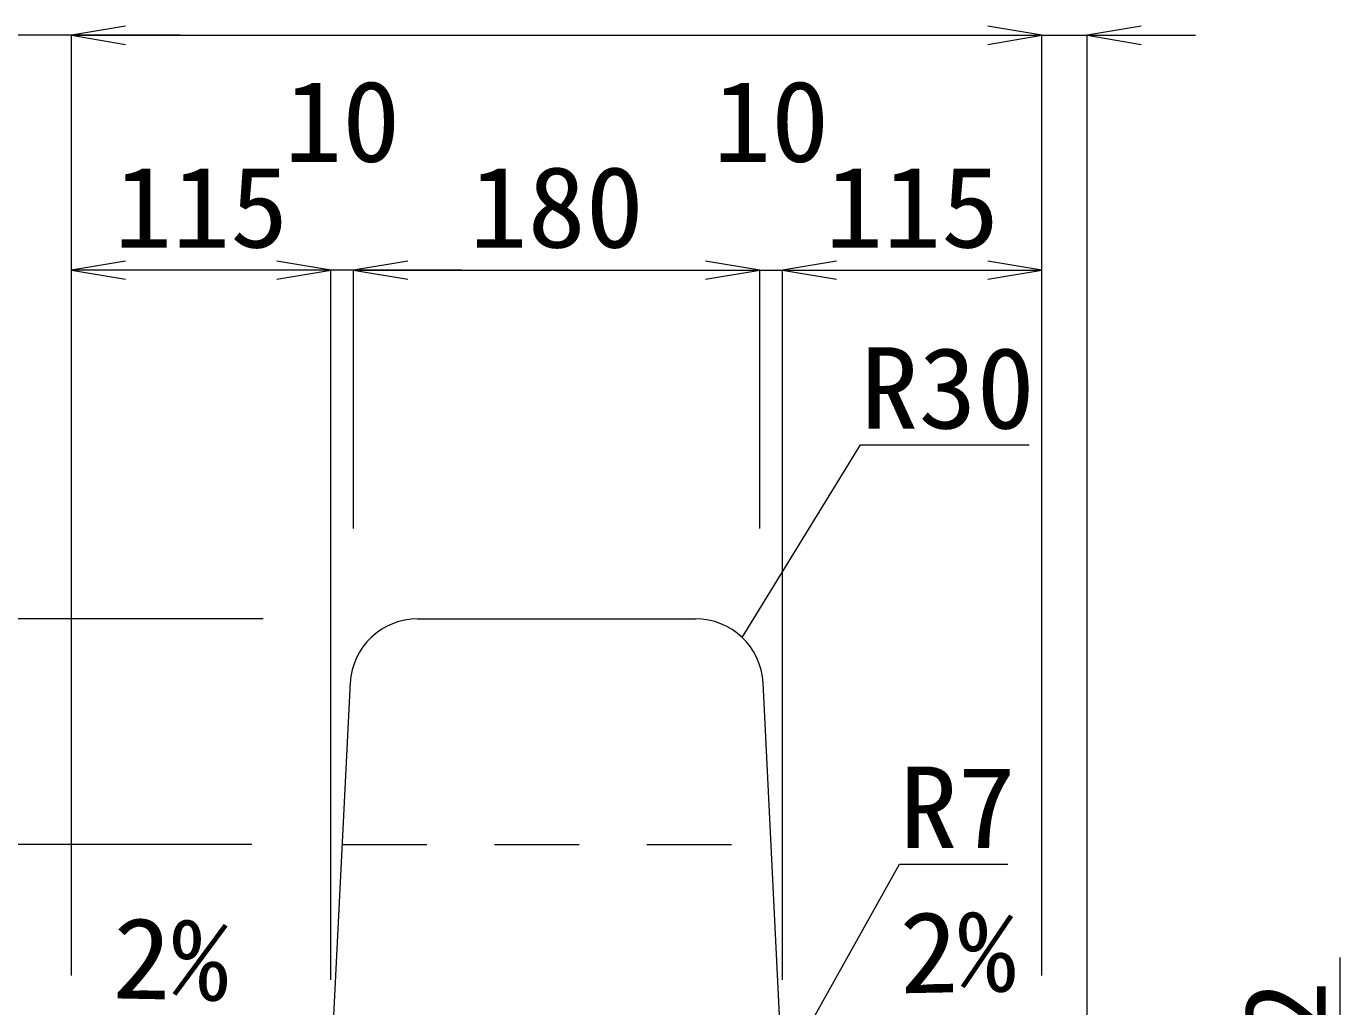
# Model space of a CAD drawing. Units: millimetres at full size; some dimension numbers follow another scale. Extents: x -734 to 58102, y 49499 to 87169.
# Drawn here: x 18029 to 18611, y 66454 to 66888 of the extents above; entities that cross this region are included whole.
import ezdxf
from ezdxf.enums import TextEntityAlignment as Align

# ---------------------------------------------------------------- set-up
doc = ezdxf.new("R2010")
doc.units = ezdxf.units.MM
doc.header["$LTSCALE"] = 50
doc.linetypes.add('USER1', pattern=[1.35, 0.75, -0.6])
for name, color, linetype, lineweight in [('寸法線', 7, 'Continuous', 13), ('引出線', 4, 'Continuous', 13), ('本体', 2, 'Continuous', 20)]:
    doc.layers.add(name, color=color, linetype=linetype, lineweight=lineweight)
doc.styles.add('ＭＳ 明朝', font='')
doc.styles.get('ＭＳ 明朝').set_extended_font_data('MS Mincho')

# ---------------------------------------------------------------- blocks, each defined once
blk = doc.blocks.new('open_arrow')
at = {"color": 0, "linetype": 'Continuous', "lineweight": -2}
blk.add_lwpolyline([(7.5, 1.25), (0, 0), (7.5, -1.25)], dxfattribs=at)

msp = doc.modelspace()

# ---------------------------------------------------------------- linework, layer by layer
at = {"layer": '寸法線'}
for p, q in [((18096.91, 66883.98), (17980.91, 66883.98)), ((18048.91, 66883.98), (18478.91, 66883.98)), ((18048.91, 66467.56), (18048.91, 66883.98)), ((18048.91, 66467.56), (18048.91, 66883.98)), ((18430.91, 66883.98), (18546.91, 66883.98)), ((18478.91, 66467.56), (18478.91, 66883.98)), ((18478.91, 66467.56), (18478.91, 66883.98)), ((18498.91, 66340.56), (18498.91, 66883.98)), ((18163.91, 66779.94), (18048.91, 66779.94)), ((18048.91, 66467.56), (18048.91, 66779.94)), ((18221.91, 66779.94), (18115.91, 66779.94)), ((18163.91, 66465.56), (18163.91, 66779.94)), ((18163.91, 66465.56), (18163.91, 66779.94)), ((18173.91, 66779.94), (18353.91, 66779.94)), ((18173.91, 66665.56), (18173.91, 66779.94)), ((18173.91, 66665.56), (18173.91, 66779.94)), ((18305.91, 66779.94), (18411.91, 66779.94)), ((18353.91, 66665.56), (18353.91, 66779.94)), ((18353.91, 66665.56), (18353.91, 66779.94)), ((18363.91, 66465.56), (18363.91, 66779.94)), ((18363.91, 66779.94), (18478.91, 66779.94)), ((18363.91, 66465.56), (18363.91, 66779.94)), ((18478.91, 66467.56), (18478.91, 66779.94)), ((18133.89, 66625.54), (17737.55, 66625.54)), ((18133.89, 66625.54), (17813.1, 66625.54)), ((18128.89, 66525.54), (17813.1, 66525.54)), ((18128.89, 66525.54), (17813.1, 66525.54)), ((18610.85, 66475.54), (18610.85, 66377.54))]:
    msp.add_line(p, q, dxfattribs=at)
at = {"layer": '引出線'}
for points in [[(18346.05, 66617.28), (18398.51, 66702.61), (18473.18, 66702.61)], [(18365.8, 66427.26), (18415.83, 66516.86), (18463.76, 66516.86)]]:
    msp.add_lwpolyline(points, dxfattribs=at)
at = {"layer": '本体'}
for p, q in [((18202.26, 66625.54), (18325.56, 66625.54)), ((18164.24, 66432.03), (18172.51, 66597.43)), ((18363.59, 66432.03), (18355.33, 66597.18))]:
    msp.add_line(p, q, dxfattribs=at)
at = {"layer": '本体', "linetype": 'USER1', "lineweight": 9}
msp.add_line((18168.91, 66525.54), (18358.91, 66525.54), dxfattribs=at)
at = {"layer": '本体'}
for centre, start, end in [((18202.45, 66595.54), 90, 177.13758), ((18325.37, 66595.54), 2.8624, 90)]:
    msp.add_arc(centre, 30, start, end, dxfattribs=at)

# ---------------------------------------------------------------- block references
at = {"layer": '寸法線', "xscale": 3.2, "yscale": 3.2}
for p in [(18048.91, 66883.98), (18048.91, 66883.98), (18498.91, 66883.98), (18048.91, 66779.94), (18173.91, 66779.94), (18173.91, 66779.94), (18363.91, 66779.94), (18363.91, 66779.94)]:
    msp.add_blockref('open_arrow', p, dxfattribs=at)
at = {"layer": '寸法線', "xscale": 3.2, "yscale": 3.2, "rotation": 180}
for p in [(18478.91, 66883.98), (18478.91, 66883.98), (18163.91, 66779.94), (18163.91, 66779.94), (18353.91, 66779.94), (18353.91, 66779.94), (18478.91, 66779.94)]:
    msp.add_blockref('open_arrow', p, dxfattribs=at)
at = {"layer": '引出線', "xscale": 0.0533, "yscale": 0.0533, "rotation": 58.4}
msp.add_blockref('open_arrow', (18346.05, 66617.28), dxfattribs=at)

# ---------------------------------------------------------------- texts
at = {"layer": '寸法線', "style": 'ＭＳ 明朝', "width": 1.05}
for s, p in [('10', (18168.91, 66845.94)), ('10', (18358.91, 66845.94)), ('115', (18106.41, 66807.96)), ('180', (18263.91, 66807.96)), ('115', (18421.41, 66807.96))]:
    msp.add_text(s, height=36.03, dxfattribs=at).set_placement(p, align=Align.MIDDLE_CENTER)
msp.add_text('2', height=36.03, rotation=90, dxfattribs=at).set_placement((18586.56, 66452.32), align=Align.MIDDLE_CENTER)
at = {"layer": '引出線', "style": 'ＭＳ 明朝', "width": 1.05}
for s, p in [('R30', (18398.51, 66745.81)), ('R7', (18415.83, 66560.06))]:
    msp.add_text(s, height=36.03, dxfattribs=at).set_placement(p, align=Align.TOP_LEFT)
msp.add_text('2%', height=36.03, rotation=358.854, dxfattribs=at).set_placement((18119.15, 66492.39), align=Align.TOP_RIGHT)
msp.add_text('2%', height=36.03, rotation=1.146, dxfattribs=at).set_placement((18415.59, 66495.62), align=Align.TOP_LEFT)

doc.saveas('drawing.dxf')
